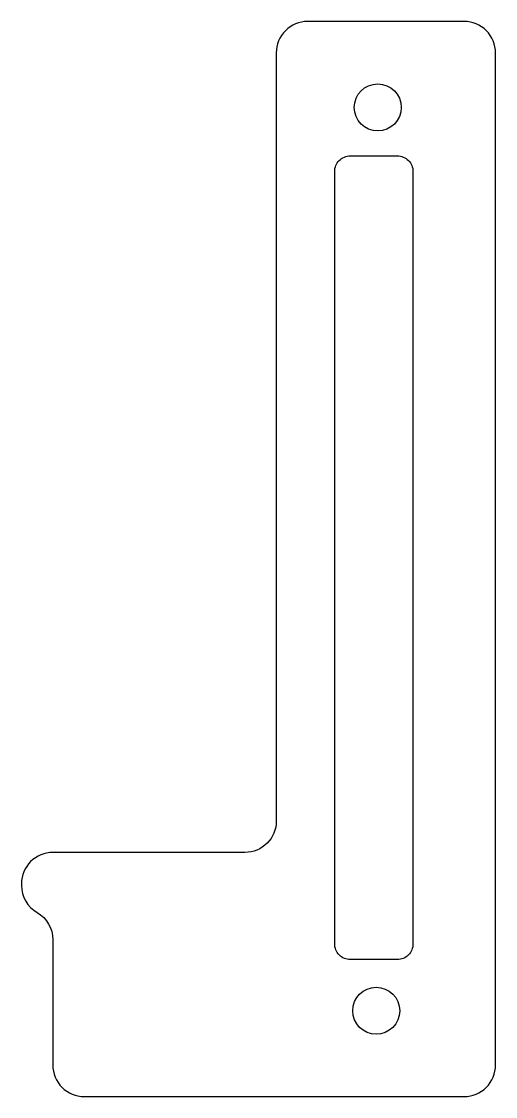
# Model space of a CAD drawing. Header units: millimetres. Extents: x -28 to 2.3, y 0 to 68.6.
import ezdxf

# ---------------------------------------------------------------- set-up
doc = ezdxf.new("R2010")
doc.units = ezdxf.units.MM

msp = doc.modelspace()

# ---------------------------------------------------------------- linework, layer by layer
for points in [[(-11.73, 66.57), (-11.73, 17.57, -0.414214), (-13.73, 15.57), (-26, 15.57, 0.414214), (-28, 13.57), (-28, 13.464, 0.267949), (-27, 11.732, -0.267949), (-26, 10), (-26, 2, 0.414214), (-24, 0), (0.27, 0, 0.414214), (2.27, 2), (2.27, 66.57, 0.414214), (0.27, 68.57), (-9.73, 68.57, 0.414214)], [(-3, 59), (-3, 9.734, -0.414214), (-4, 8.734), (-7, 8.734, -0.414214), (-8, 9.734), (-8, 59, -0.414214), (-7, 60), (-4, 60, -0.414214)]]:
    msp.add_lwpolyline(points, format="xyb", close=True)
for centre in [(-5.25, 63.09), (-5.35, 5.47)]:
    msp.add_circle(centre, 1.5)

doc.saveas('drawing.dxf')
